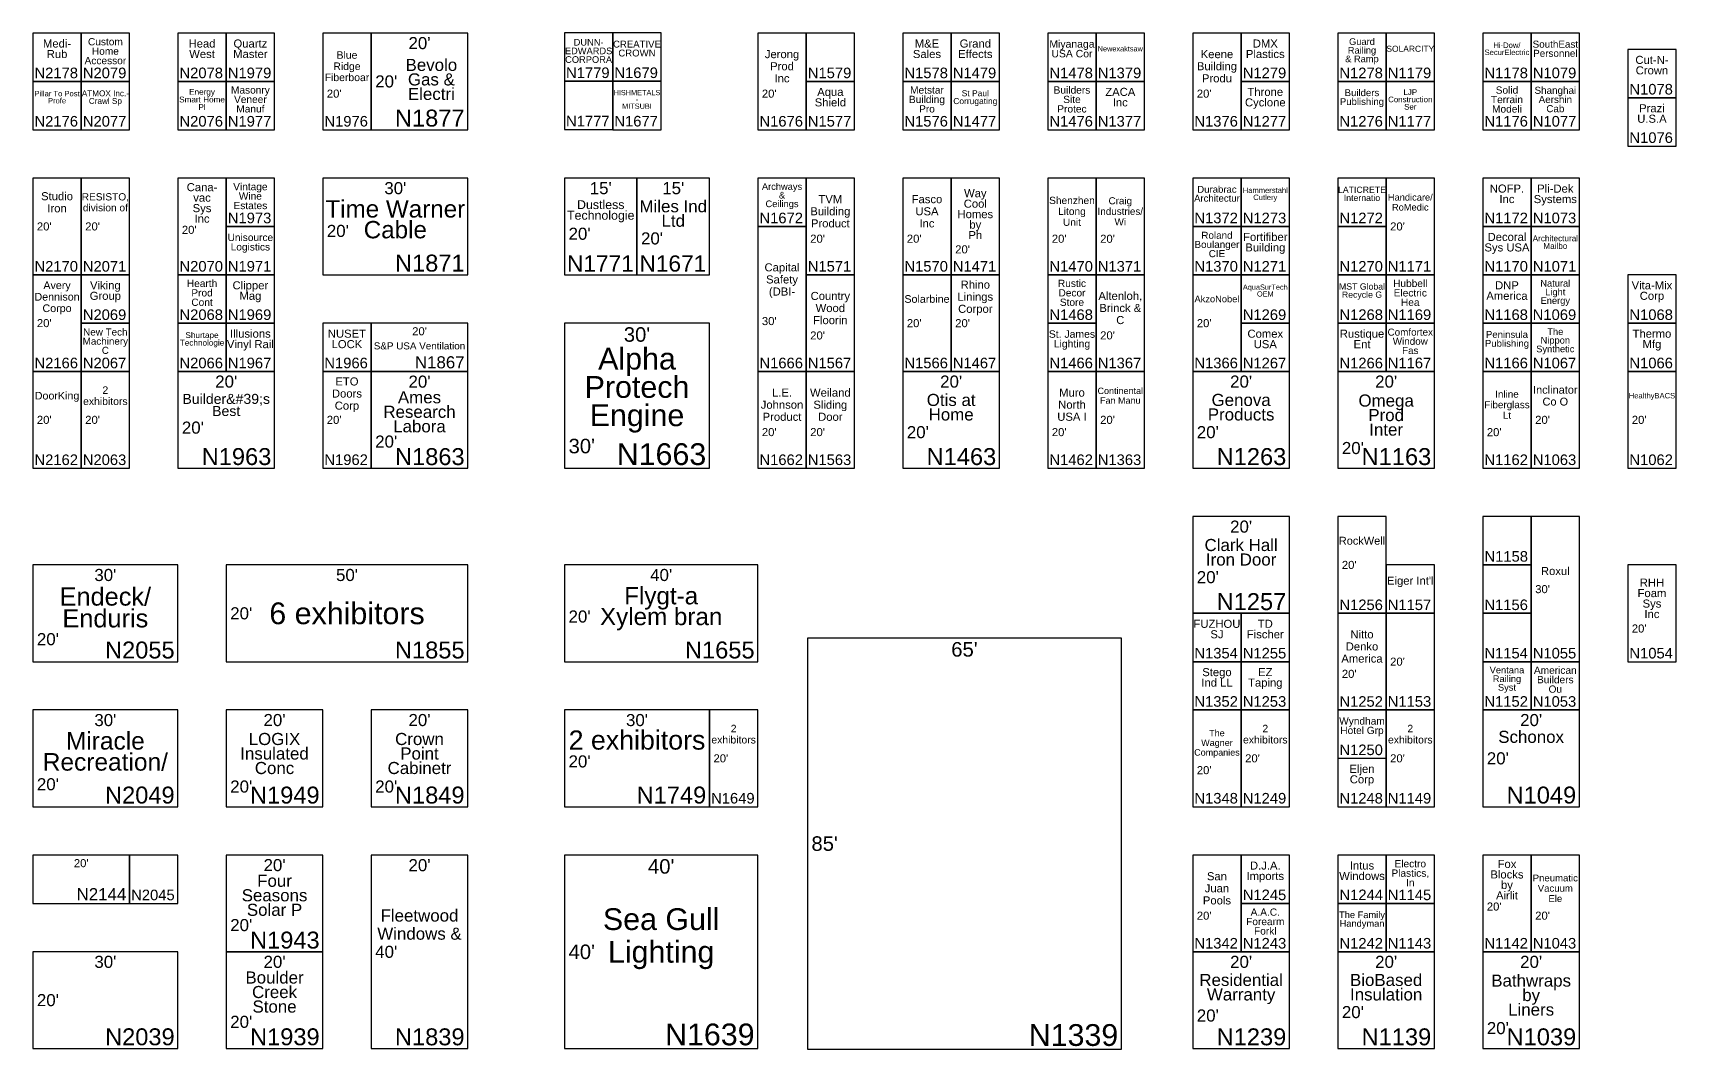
# Model space of a CAD drawing. Header units: inches. Extents: x 16728 to 32248, y 30163 to 45248.
# Drawn here: x 20209 to 24288, y 42726 to 45247 of the extents above; entities that cross this region are included whole.
import ezdxf
from ezdxf.enums import TextEntityAlignment as Align

# ---------------------------------------------------------------- set-up
doc = ezdxf.new("R2010")
doc.units = ezdxf.units.IN
doc.header["$LTSCALE"] = 144
doc.header["$MEASUREMENT"] = 0
doc.layers.get('0').update_dxf_attribs({"linetype": 'CONTINUOUS'})
for name, color, linetype in [('Expo_BoothDim', 6, 'CONTINUOUS'), ('Expo_BoothName', 7, 'CONTINUOUS'), ('Expo_BoothNumber', 4, 'CONTINUOUS'), ('Expo_BoothOutline', 5, 'CONTINUOUS')]:
    doc.layers.add(name, color=color, linetype=linetype)
doc.styles.add('Expo_Lite', font='Swis721 BT Roman.ttf')

# ---------------------------------------------------------------- blocks, each defined once
blk = doc.blocks.new('Expo10x10')
at = {"color": 0}
blk.add_lwpolyline([(0, 0), (120, 0), (120, 120), (0, 120)], close=True, dxfattribs=at)
blk = doc.blocks.new('Expo10x20')
at = {"color": 0}
blk.add_lwpolyline([(0, 0), (120, 0), (120, 240), (0, 240)], close=True, dxfattribs=at)
blk = doc.blocks.new('Expo20x20')
at = {"color": 0}
blk.add_lwpolyline([(0, 0), (240, 0), (240, 240), (0, 240)], close=True, dxfattribs=at)
blk = doc.blocks.new('Expo20x30')
at = {"color": 0}
blk.add_lwpolyline([(0, 0), (240, 0), (240, 360), (0, 360)], close=True, dxfattribs=at)

msp = doc.modelspace()

# ---------------------------------------------------------------- linework, layer by layer
at = {"layer": 'Expo_BoothOutline', "color": 2}
for points in [[(20928.5, 45006.7), (21048.5, 45006.7), (21048.5, 45246.8), (20928.5, 45246.8)], [(21048.6, 45006.7), (21288.4, 45006.7), (21288.4, 45246.8), (21048.6, 45246.8)], [(22008.4, 45006.7), (22128.4, 45006.7), (22128.4, 45246.8), (22008.4, 45246.8)], [(23088, 45006.7), (23208, 45006.7), (23208, 45246.8), (23088, 45246.8)], [(20208.8, 44646.8), (20328.8, 44646.8), (20328.8, 44886.9), (20208.8, 44886.9)], [(20328.8, 44646.8), (20448.6, 44646.8), (20448.6, 44886.9), (20328.8, 44886.9)], [(21528.5, 44646.8), (21708.4, 44646.8), (21708.4, 44886.9), (21528.5, 44886.9)], [(21708.4, 44646.8), (21888.3, 44646.8), (21888.3, 44886.9), (21708.4, 44886.9)], [(22128.4, 44646.8), (22248.2, 44646.8), (22248.2, 44886.9), (22128.4, 44886.9)], [(22368.2, 44646.8), (22488.2, 44646.8), (22488.2, 44886.9), (22368.2, 44886.9)], [(22488.3, 44646.8), (22608.1, 44646.8), (22608.1, 44886.9), (22488.3, 44886.9)], [(22728.1, 44646.8), (22848.1, 44646.8), (22848.1, 44886.9), (22728.1, 44886.9)], [(22848.1, 44646.8), (22968.1, 44646.8), (22968.1, 44886.9), (22848.1, 44886.9)], [(23567.9, 44646.8), (23687.9, 44646.8), (23687.9, 44886.9), (23567.9, 44886.9)], [(22008.4, 44407), (22128.4, 44407), (22128.4, 44766.8), (22008.4, 44766.8)], [(22128.4, 44407), (22248.2, 44407), (22248.2, 44646.8), (22128.4, 44646.8)], [(22368.2, 44407), (22488.2, 44407), (22488.2, 44646.8), (22368.2, 44646.8)], [(22488.3, 44407), (22608.1, 44407), (22608.1, 44646.8), (22488.3, 44646.8)], [(22848.1, 44407), (22968.1, 44407), (22968.1, 44646.8), (22848.1, 44646.8)], [(23088, 44407), (23208, 44407), (23208, 44646.8), (23088, 44646.8)], [(21528.5, 44166.9), (21888.3, 44166.9), (21888.3, 44526.8), (21528.5, 44526.8)], [(20208.8, 44166.9), (20328.8, 44166.9), (20328.8, 44407), (20208.8, 44407)], [(20328.8, 44166.9), (20448.6, 44166.9), (20448.6, 44407), (20328.8, 44407)], [(20568.7, 44166.9), (20808.7, 44166.9), (20808.7, 44407), (20568.7, 44407)], [(22008.4, 44166.9), (22128.4, 44166.9), (22128.4, 44407), (22008.4, 44407)], [(22128.4, 44166.9), (22248.2, 44166.9), (22248.2, 44407), (22128.4, 44407)], [(22368.2, 44166.9), (22608.1, 44166.9), (22608.1, 44407), (22368.2, 44407)], [(22728.1, 44166.9), (22848.1, 44166.9), (22848.1, 44407), (22728.1, 44407)], [(22848.1, 44166.9), (22968.1, 44166.9), (22968.1, 44407), (22848.1, 44407)], [(23088, 44166.9), (23328.1, 44166.9), (23328.1, 44407), (23088, 44407)], [(23448.1, 44166.9), (23687.9, 44166.9), (23687.9, 44407), (23448.1, 44407)], [(23807.9, 44166.9), (23927.9, 44166.9), (23927.9, 44407), (23807.9, 44407)], [(23928, 44166.9), (24047.8, 44166.9), (24047.8, 44407), (23928, 44407)], [(24167.8, 44166.9), (24287.8, 44166.9), (24287.8, 44407), (24167.8, 44407)], [(23088, 43807), (23328.1, 43807), (23328.1, 44047.1), (23088, 44047.1)], [(23448.1, 43807), (23567.9, 43807), (23567.9, 44047.1), (23448.1, 44047.1)], [(23928, 43687), (24047.8, 43687), (24047.8, 44047.1), (23928, 44047.1)], [(20208.8, 43687), (20568.7, 43687), (20568.7, 43927.1), (20208.8, 43927.1)], [(20688.7, 43687), (21288.4, 43687), (21288.4, 43927.1), (20688.7, 43927.1)], [(21528.5, 43687), (22008.3, 43687), (22008.3, 43927.1), (21528.5, 43927.1)], [(24167.8, 43687), (24287.8, 43687), (24287.8, 43927.1), (24167.8, 43927.1)], [(23448.1, 43567.2), (23567.9, 43567.2), (23567.9, 43807.1), (23448.1, 43807.1)], [(23567.9, 43567.2), (23687.9, 43567.2), (23687.9, 43807.1), (23567.9, 43807.1)], [(22131.4, 42725.7), (22911, 42725.7), (22911, 43745.6), (22131.4, 43745.6)], [(20208.8, 43327.1), (20568.7, 43327.1), (20568.7, 43567.2), (20208.8, 43567.2)], [(20688.7, 43327.1), (20928.6, 43327.1), (20928.6, 43567.2), (20688.7, 43567.2)], [(21048.6, 43327.1), (21288.4, 43327.1), (21288.4, 43567.2), (21048.6, 43567.2)], [(21528.5, 43327.1), (21888.3, 43327.1), (21888.3, 43567.2), (21528.5, 43567.2)], [(21888.3, 43327.1), (22008.3, 43327.1), (22008.3, 43567.2), (21888.3, 43567.2)], [(23088, 43327.1), (23208, 43327.1), (23208, 43567.2), (23088, 43567.2)], [(23208, 43327.1), (23328, 43327.1), (23328, 43567.2), (23208, 43567.2)], [(23567.9, 43327.1), (23687.9, 43327.1), (23687.9, 43567.2), (23567.9, 43567.2)], [(23807.9, 43327.1), (24047.8, 43327.1), (24047.8, 43567.2), (23807.9, 43567.2)], [(21048.6, 42727.2), (21288.4, 42727.2), (21288.4, 43207.1), (21048.6, 43207.1)], [(21528.5, 42727.2), (22008.3, 42727.2), (22008.3, 43207.1), (21528.5, 43207.1)], [(23088, 42967.3), (23208, 42967.3), (23208, 43207.1), (23088, 43207.1)], [(23807.9, 42967.3), (23927.9, 42967.3), (23927.9, 43207.1), (23807.9, 43207.1)], [(23928, 42967.3), (24047.8, 42967.3), (24047.8, 43207.1), (23928, 43207.1)], [(23088, 42727.2), (23328.1, 42727.2), (23328.1, 42967.3), (23088, 42967.3)], [(23448.1, 42727.2), (23687.9, 42727.2), (23687.9, 42967.3), (23448.1, 42967.3)], [(23807.9, 42727.2), (24047.8, 42727.2), (24047.8, 42967.3), (23807.9, 42967.3)]]:
    msp.add_lwpolyline(points, close=True, dxfattribs=at)
at = {"layer": 'Expo_BoothOutline', "color": 5}
for points in [[(22488.3, 45126.7), (22608.1, 45126.7), (22608.1, 45246.7), (22488.3, 45246.7)], [(24167.8, 45086.2), (24287.8, 45086.2), (24287.8, 45206), (24167.8, 45206)], [(22488.3, 45006.7), (22608.1, 45006.7), (22608.1, 45126.7), (22488.3, 45126.7)], [(23448.1, 44766.8), (23567.9, 44766.8), (23567.9, 44886.8), (23448.1, 44886.8)], [(23928, 44766.8), (24047.8, 44766.8), (24047.8, 44886.8), (23928, 44886.8)], [(23448.1, 44646.8), (23567.9, 44646.8), (23567.9, 44766.8), (23448.1, 44766.8)], [(20328.8, 44526.8), (20448.6, 44526.8), (20448.6, 44646.8), (20328.8, 44646.8)], [(20328.8, 44407), (20448.6, 44407), (20448.6, 44526.8), (20328.8, 44526.8)], [(20568.7, 44407), (20688.7, 44407), (20688.7, 44526.8), (20568.7, 44526.8)], [(20688.7, 44407), (20808.7, 44407), (20808.7, 44526.8), (20688.7, 44526.8)], [(20928.3, 44407), (21048.3, 44407), (21048.3, 44526.8), (20928.3, 44526.8)], [(22728.1, 44407), (22848.1, 44407), (22848.1, 44526.8), (22728.1, 44526.8)], [(23567.9, 44407), (23687.9, 44407), (23687.9, 44526.8), (23567.9, 44526.8)], [(23807.9, 44407), (23927.9, 44407), (23927.9, 44526.8), (23807.9, 44526.8)], [(23928, 44407), (24047.8, 44407), (24047.8, 44526.8), (23928, 44526.8)], [(24167.8, 44407), (24287.8, 44407), (24287.8, 44526.8), (24167.8, 44526.8)], [(23088, 43567.2), (23208, 43567.2), (23208, 43687), (23088, 43687)], [(23208, 43567.2), (23328, 43567.2), (23328, 43687), (23208, 43687)], [(23807.9, 43567.2), (23927.9, 43567.2), (23927.9, 43687), (23807.9, 43687)], [(23928, 43567.2), (24047.8, 43567.2), (24047.8, 43687), (23928, 43687)], [(23448.1, 43447.2), (23567.9, 43447.2), (23567.9, 43567.2), (23448.1, 43567.2)], [(23448.1, 43327.1), (23567.9, 43327.1), (23567.9, 43447.1), (23448.1, 43447.1)], [(23208, 43087.3), (23328, 43087.3), (23328, 43207.1), (23208, 43207.1)]]:
    msp.add_lwpolyline(points, close=True, dxfattribs=at)

# ---------------------------------------------------------------- block references
at = {"layer": 'Expo_BoothOutline', "color": 5, "rotation": 269.9999999993303}
for p in [(20208.8, 45246.7), (20328.8, 45246.7), (20568.7, 45246.7), (20688.7, 45246.7), (21528.3, 45247.1), (21648.3, 45247.1), (22128.4, 45246.7), (22368.2, 45246.7), (22728.1, 45246.7), (22848.1, 45246.7), (23208, 45246.7), (23447.9, 45246.7), (23567.9, 45246.7), (23807.9, 45246.7), (23928, 45246.7), (20208.8, 45126.7), (20328.8, 45126.7), (20568.7, 45126.7), (20688.7, 45126.7), (21528.3, 45127.1), (21648.3, 45126.9), (22128.4, 45126.7), (22368.2, 45126.7), (22728.1, 45126.7), (22848.1, 45126.7), (23208, 45126.7), (23447.9, 45126.7), (23567.9, 45126.7), (23807.9, 45126.7), (23928, 45126.7), (24167.8, 45086.1), (20688.7, 44886.8), (22008.4, 44886.8), (23088, 44886.8), (23208, 44886.8), (23807.9, 44886.8), (20688.7, 44766.9), (23088, 44766.8), (23208, 44766.8), (23807.9, 44766.8), (23928, 44766.8), (20568.7, 44646.8), (20688.7, 44646.8), (22728.1, 44646.8), (23208, 44646.8), (23448.1, 44646.8), (23567.9, 44646.8), (23807.9, 44646.8), (23927.8, 44646.8), (24167.8, 44646.8), (23208, 44526.8), (23448.1, 44526.8), (23808.1, 44047.1), (23567.9, 43927), (23807.9, 43927), (23088, 43807), (23208, 43807), (23807.9, 43807), (20448.8, 43207.1), (23448.1, 43207.3), (23567.9, 43207.3), (23208, 43087.3), (23448.1, 43087.3), (23567.9, 43087.3)]:
    msp.add_blockref('Expo10x10', p, dxfattribs=at)
at = {"layer": 'Expo_BoothOutline', "color": 2}
for p in [(20568.7, 44646.9), (20208.8, 44407), (20928.4, 44167)]:
    msp.add_blockref('Expo10x20', p, dxfattribs=at)
at = {"layer": 'Expo_BoothOutline', "color": 2, "rotation": 269.9999999993303}
for name, p in [('Expo20x30', (20928.5, 44886.9)), ('Expo10x20', (21048.5, 44526.8)), ('Expo20x20', (21048.5, 44406.8)), ('Expo10x20', (20208.8, 43207.1)), ('Expo20x20', (20688.7, 43207.3)), ('Expo20x30', (20208.8, 42967.3)), ('Expo20x20', (20688.7, 42967.3))]:
    msp.add_blockref(name, p, dxfattribs=at)

# ---------------------------------------------------------------- texts
at = {"layer": 'Expo_BoothDim', "color": 6, "style": 'Expo_Lite'}
for s, height, p in [("20'", 30, (21168.5, 45236.8)), ("30'", 30, (21108.5, 44876.9)), ("15'", 30, (21618.4, 44876.9)), ("15'", 30, (21798.4, 44876.9)), ("20'", 20, (21168.5, 44516.8)), ("30'", 36, (21708.4, 44516.8)), ("20'", 30, (20688.7, 44397)), ("20'", 30, (21168.5, 44396.8)), ("20'", 30, (22488.2, 44397)), ("20'", 30, (23208, 44397)), ("20'", 30, (23568, 44397)), ("20'", 30, (23208, 44037.1)), ("30'", 30, (20388.7, 43917.1)), ("50'", 30, (20988.6, 43917.1)), ("40'", 30, (21768.4, 43917.1)), ("65'", 36, (22521.2, 43735.6)), ("30'", 30, (20388.7, 43557.2)), ("20'", 30, (20808.6, 43557.2)), ("20'", 30, (21168.5, 43557.2)), ("30'", 30, (21708.4, 43557.2)), ("20'", 30, (23927.9, 43557.2)), ("20'", 20, (20328.8, 43197.1)), ("20'", 30, (20808.7, 43197.3)), ("20'", 30, (21168.5, 43197.1)), ("40'", 36, (21768.4, 43197.1)), ("30'", 30, (20388.8, 42957.3)), ("20'", 30, (20808.7, 42957.3)), ("20'", 30, (23208, 42957.3)), ("20'", 30, (23568, 42957.3)), ("20'", 30, (23927.9, 42957.3))]:
    msp.add_text(s, height=height, dxfattribs=at).set_placement(p, align=Align.TOP_CENTER)
for s, height, p in [("20'", 30, (21058.6, 45126.7)), ("20'", 20, (20938.5, 45096.4)), ("20'", 20, (22018.4, 45096.4)), ("20'", 20, (23098, 45096.4)), ("20'", 20, (20218.8, 44766.9)), ("20'", 20, (20338.8, 44766.9)), ("20'", 20, (20578.7, 44758.5)), ("20'", 30, (20938.5, 44755.8)), ("20'", 30, (21538.5, 44748.8)), ("20'", 30, (21718.4, 44737.2)), ("20'", 20, (23577.9, 44766.9)), ("20'", 20, (22138.4, 44736.5)), ("20'", 20, (22378.2, 44736.5)), ("20'", 20, (22498.3, 44710)), ("20'", 20, (22738.1, 44736.4)), ("20'", 20, (22858.1, 44736.3)), ("20'", 20, (20218.8, 44527)), ("30'", 20, (22018.4, 44532.1)), ("20'", 20, (22138.4, 44496.4)), ("20'", 20, (22378.2, 44526.9)), ("20'", 20, (22498.3, 44526.9)), ("20'", 20, (22858.1, 44496.6)), ("20'", 20, (23098, 44526.9)), ("20'", 20, (20218.8, 44287)), ("20'", 20, (20338.8, 44287)), ("20'", 30, (20578.7, 44267.7)), ("20'", 20, (20938.4, 44287)), ("20'", 20, (22018.4, 44256.6)), ("20'", 20, (22138.4, 44256.6)), ("20'", 30, (22378.2, 44256.5)), ("20'", 20, (22738.1, 44256.6)), ("20'", 20, (22858.1, 44287)), ("20'", 30, (23098, 44256.5)), ("20'", 20, (23817.9, 44256.5)), ("20'", 20, (23938, 44287)), ("20'", 20, (24177.8, 44287)), ("20'", 30, (21058.5, 44233.1)), ("30'", 36, (21538.5, 44222)), ("20'", 30, (23458.1, 44217.1)), ("20'", 20, (23458.1, 43927.1)), ("20'", 30, (23098, 43896.7)), ("30'", 20, (23938, 43867)), ("20'", 30, (20698.7, 43807)), ("20'", 30, (21538.5, 43799.1)), ("20'", 20, (24177.8, 43769.3)), ("20'", 30, (20218.8, 43742.9)), ("20'", 20, (23577.9, 43687.1)), ("20'", 20, (23458.1, 43656.8)), ("20'", 30, (21538.5, 43439.6)), ("20'", 20, (21898.3, 43447.2)), ("20'", 20, (23218, 43447.2)), ("20'", 20, (23577.9, 43447.2)), ("20'", 30, (23817.9, 43447.2)), ("20'", 20, (23098, 43417.9)), ("20'", 30, (20218.8, 43382.9)), ("20'", 30, (20698.7, 43377.2)), ("20'", 30, (21058.6, 43377.2)), ("85'", 36, (22141.4, 43235.7)), ("20'", 20, (23817.9, 43079.5)), ("20'", 30, (20698.7, 43033.5)), ("20'", 20, (23098, 43056.8)), ("20'", 20, (23938, 43056.9)), ("40'", 30, (21058.6, 42967.2)), ("40'", 36, (21538.5, 42967.2)), ("20'", 30, (20218.8, 42847.3)), ("20'", 30, (23458.1, 42817.6)), ("20'", 30, (20698.7, 42793.5)), ("20'", 30, (23098, 42809.1)), ("20'", 30, (23817.9, 42777.9))]:
    msp.add_text(s, height=height, dxfattribs=at).set_placement(p, align=Align.MIDDLE_LEFT)
at = {"layer": 'Expo_BoothName', "color": 7, "style": 'Expo_Lite'}
for s, height, p in [('Medi-', 20, (20268.8, 45220.7)), ('Rub', 20, (20268.8, 45194.7)), ('Custom', 18, (20388.8, 45225.2)), ('Home', 18, (20388.8, 45201.8)), ('West', 20, (20628.7, 45194.7)), ('Head', 20, (20628.7, 45220.7)), ('Quartz', 20, (20748.7, 45220.7)), ('Master', 20, (20748.7, 45194.7)), ('Blue', 18.5, (20988.5, 45192.2)), ('EDWARDS', 16.5, (21588.3, 45202.4)), ('DUNN-', 16.5, (21588.3, 45223.9)), ('CREATIVE', 17, (21708.3, 45219.2)), ('CROWN', 17, (21708.3, 45197.1)), ('Jerong', 20, (22068.4, 45194.4)), ('Sales', 20, (22428.2, 45194.7)), ('M&E', 20, (22428.2, 45220.7)), ('Effects', 20, (22548.2, 45194.7)), ('Grand', 20, (22548.2, 45220.7)), ('Miyanaga', 18.5, (22788.1, 45219.7)), ('USA Cor', 18.5, (22788.1, 45195.7)), ('Newexaktsaw', 13, (22908.1, 45207.7)), ('Keene', 20, (23148, 45194.4)), ('Plastics', 20, (23268, 45194.7)), ('DMX', 20, (23268, 45220.7)), ('Railing', 16.5, (23507.9, 45204)), ('Guard', 16.5, (23507.9, 45225.5)), ('SOLARCITY', 15, (23627.9, 45207.7)), ('SecurElectric', 13.5, (23867.9, 45198.9)), ('Hi-Dow/', 13.5, (23867.9, 45216.5)), ('SouthEast', 17.5, (23988, 45219.1)), ('Personnel', 17.5, (23988, 45196.4)), ('Accessor', 18, (20388.8, 45178.4)), ('Ridge', 18.5, (20988.5, 45164.4)), ('Bevolo', 30, (21198, 45167.7)), ('CORPORA', 16.5, (21588.3, 45181)), ('Prod', 20, (22068.4, 45164.4)), ('Building', 20, (23148, 45164.4)), ('& Ramp', 16.5, (23507.9, 45182.6)), ('Cut-N-', 20, (24227.8, 45180.1)), ('Crown', 20, (24227.8, 45154.1)), ('Masonry', 18, (20748.7, 45105.5)), ('Fiberboar', 18.5, (20988.5, 45136.7)), ('Gas &', 30, (21198, 45131.7)), ('Inc', 20, (22068.4, 45134.4)), ('Metstar', 18, (22428.2, 45105.4)), ('Builders', 18, (22788.1, 45105.4)), ('Produ', 20, (23148, 45134.4)), ('Solid', 18, (23867.9, 45105.2)), ('Shanghai', 17.5, (23988, 45104.6)), ('Pillar To Post', 13.5, (20268.8, 45096.5)), ('Profe', 13.5, (20268.8, 45078.9)), ('ATMOX Inc.-', 14.5, (20388.8, 45097.1)), ('Crawl Sp', 14.5, (20388.8, 45078.3)), ('Smart Home', 14.5, (20628.7, 45081.8)), ('Energy', 14.5, (20628.7, 45100.7)), ('Veneer', 18, (20748.7, 45082.1)), ('Electri', 30, (21198, 45095.7)), ('HISHMETALS', 13, (21708.3, 45099)), ('-', 13, (21708.3, 45082.1)), ('Shield', 20, (22188.4, 45074.7)), ('Aqua', 20, (22188.4, 45100.7)), ('Building', 18, (22428.2, 45082)), ('Corrugating', 15, (22548.2, 45077.9)), ('St Paul', 15, (22548.2, 45097.4)), ('Site', 18, (22788.1, 45082)), ('ZACA', 20, (22908.1, 45100.7)), ('Inc', 20, (22908.1, 45074.7)), ('Cyclone', 20, (23268, 45074.7)), ('Throne', 20, (23268, 45100.7)), ('Publishing', 17, (23507.9, 45076.6)), ('Builders', 17, (23507.9, 45098.7)), ('Construction', 14, (23627.9, 45082)), ('LJP', 14, (23627.9, 45100.2)), ('Terrain', 18, (23867.9, 45081.8)), ('Aershin', 17.5, (23988, 45081.9)), ('Pl', 14.5, (20628.7, 45063)), ('Manuf', 18, (20748.7, 45058.7)), ('MITSUBI', 13, (21708.3, 45065.2)), ('Pro', 18, (22428.2, 45058.6)), ('Protec', 18, (22788.1, 45058.6)), ('Ser', 14, (23627.9, 45063.8)), ('Modeli', 18, (23867.9, 45058.4)), ('Cab', 17.5, (23988, 45059.1)), ('U.S.A', 20, (24227.8, 45034.1)), ('Prazi', 20, (24227.8, 45060.1)), ('Cana-', 20, (20628.7, 44864.3)), ('Vintage', 18, (20748.7, 44865.6)), ('Archways', 16.5, (22068.4, 44865.9)), ('NOFP.', 20, (23867.9, 44860.8)), ('Pli-Dek', 20, (23987.9, 44860.8)), ('Studio', 20, (20268.8, 44841.9)), ('RESISTO,', 18, (20388.7, 44840.4)), ('vac', 20, (20628.7, 44838.3)), ('Wine', 18, (20748.7, 44842.2)), ('Time Warner', 43, (21108.5, 44810.5)), ('Dustless', 22, (21618.4, 44821)), ('Miles Ind', 30, (21798.4, 44817)), ('Ceilings', 16.5, (22068.4, 44823)), ('&', 16.5, (22068.4, 44844.5)), ('TVM', 20, (22188.3, 44834.5)), ('Fasco', 20, (22428.2, 44834.5)), ('Way', 20, (22548.2, 44849.4)), ('Cool', 20, (22548.2, 44823.4)), ('Shenzhen', 18, (22788.1, 44831.4)), ('Craig', 17.5, (22908.1, 44830.6)), ('Architectur', 17, (23148, 44836.8)), ('Durabrac', 17, (23148, 44858.9)), ('Hammerstahl', 13.5, (23268, 44856.6)), ('Cutlery', 13.5, (23268, 44839.1)), ('LATICRETE', 15.5, (23508, 44857.9)), ('Internatio', 15.5, (23508, 44837.8)), ('Handicare/', 16.5, (23627.9, 44839.2)), ('Inc', 20, (23867.9, 44834.8)), ('Systems', 20, (23987.9, 44834.8)), ('Iron', 20, (20268.8, 44811.9)), ('division of', 18, (20388.7, 44813.4)), ('Sys', 20, (20628.7, 44812.3)), ('Inc', 20, (20628.7, 44786.3)), ('Estates', 18, (20748.7, 44818.8)), ('Technologie', 22, (21618.4, 44794.6)), ('Ltd', 30, (21798.4, 44781)), ('Building', 20, (22188.3, 44804.5)), ('USA', 20, (22428.2, 44804.5)), ('Homes', 20, (22548.2, 44797.4)), ('Litong', 18, (22788.1, 44804.4)), ('Industries/', 17.5, (22908.1, 44804.3)), ('RoMedic', 16.5, (23627.9, 44814.5)), ('Unisource', 18, (20748.7, 44739.6)), ('Cable', 43, (21108.5, 44758.9)), ('Product', 20, (22188.3, 44774.5)), ('Inc', 20, (22428.2, 44774.5)), ('Ph', 20, (22548.2, 44745.4)), ('by', 20, (22548.2, 44771.4)), ('Unit', 18, (22788.1, 44777.4)), ('Wi', 17.5, (22908.1, 44778.1)), ('Roland', 17.5, (23148, 44744.9)), ('Fortifiber', 20, (23268, 44740.8)), ('Decoral', 20, (23867.9, 44740.8)), ('Logistics', 18, (20748.7, 44716.2)), ('Boulanger', 17.5, (23148, 44722.2)), ('CIE', 17.5, (23148, 44699.4)), ('Building', 20, (23268, 44714.8)), ('Sys USA', 20, (23867.9, 44714.8)), ('Architectural', 14.5, (23988, 44737.3)), ('Mailbo', 14.5, (23988, 44718.4)), ('Capital', 20, (22068.4, 44665.4)), ('Avery', 19, (20268.8, 44620.9)), ('Viking', 20, (20388.7, 44620.8)), ('Hearth', 18, (20628.7, 44625.6)), ('Clipper', 20, (20748.7, 44620.8)), ('Safety', 20, (22068.4, 44635.4)), ('Rhino', 20, (22548.2, 44622.5)), ('Rustic', 18, (22788.1, 44625.6)), ('MST Global', 15.5, (23508.1, 44617.9)), ('Hubbell', 18, (23627.9, 44625.5)), ('DNP', 20, (23867.9, 44620.8)), ('Natural', 16.5, (23987.8, 44625.9)), ('Vita-Mix', 20, (24227.8, 44620.8)), ('Dennison', 19, (20268.8, 44592.4)), ('Group', 20, (20388.7, 44594.8)), ('Cont', 18, (20628.7, 44578.8)), ('Prod', 18, (20628.7, 44602.2)), ('Mag', 20, (20748.7, 44594.8)), ('(DBI-', 20, (22068.4, 44605.4)), ('Country', 20, (22188.3, 44594.4)), ('Solarbine', 19, (22428.2, 44586.9)), ('Linings', 20, (22548.2, 44592.5)), ('Decor', 18, (22788.1, 44602.2)), ('Store', 18, (22788.1, 44578.8)), ('Altenloh,', 20, (22908.1, 44594.6)), ('AkzoNobel', 16.5, (23148, 44586.9)), ('AquaSurTech', 13, (23268, 44616.3)), ('OEM', 13, (23268, 44599.4)), ('Recycle G', 15.5, (23508.1, 44597.7)), ('Electric', 18, (23627.9, 44602.1)), ('Hea', 18, (23627.9, 44578.7)), ('America', 20, (23867.9, 44594.8)), ('Energy', 16.5, (23987.8, 44583)), ('Light', 16.5, (23987.8, 44604.4)), ('Corp', 20, (24227.8, 44594.8)), ('Corpo', 19, (20268.8, 44563.9)), ('Floorin', 20, (22188.3, 44534.4)), ('Wood', 20, (22188.3, 44564.4)), ('Corpor', 20, (22548.2, 44562.5)), ('Brinck &', 20, (22908.1, 44564.6)), ('C', 20, (22908.1, 44534.6)), ('New Tech', 17.5, (20388.7, 44505)), ('Shurtape', 14.5, (20628.7, 44497.3)), ('Illusions', 20, (20748.7, 44500.9)), ('NUSET', 20, (20988.3, 44500.9)), ('St. James', 18.5, (22788.1, 44499.9)), ('Comex', 20, (23268, 44500.8)), ('Rustique', 20, (23508.1, 44500.8)), ('Comfortex', 17.5, (23627.9, 44504.7)), ('Peninsula', 17, (23867.9, 44498.9)), ('The', 16.5, (23987.9, 44505.9)), ('Thermo', 20, (24227.8, 44500.9)), ('Machinery', 17.5, (20388.7, 44482.2)), ('C', 17.5, (20388.7, 44459.5)), ('Technologie', 14.5, (20628.7, 44478.4)), ('Vinyl Rail', 20, (20748.7, 44474.9)), ('LOCK', 20, (20988.3, 44474.9)), ('S&P USA Ventilation', 17.5, (21168.5, 44470.5)), ('Alpha', 54, (21708.4, 44438.8)), ('Lighting', 18.5, (22788.1, 44475.8)), ('USA', 20, (23268, 44474.8)), ('Ent', 20, (23508.1, 44474.8)), ('Window', 17.5, (23627.9, 44482)), ('Fas', 17.5, (23627.9, 44459.2)), ('Publishing', 17, (23867.9, 44476.8)), ('Synthetic', 16.5, (23987.9, 44463)), ('Nippon', 16.5, (23987.9, 44484.5)), ('Mfg', 20, (24227.8, 44474.9)), ('ETO', 20, (20988.4, 44382.3)), ('Protech', 54, (21708.4, 44368.6)), ('DoorKing', 19, (20268.8, 44347)), ('exhibitors', 18.5, (20388.7, 44333.1)), ('2', 18.5, (20388.7, 44360.8)), ('Builder&#39;s', 25, (20688.7, 44339)), ('Doors', 20, (20988.4, 44352.3)), ('Ames', 30, (21168.5, 44343)), ('L.E.', 20, (22068.4, 44354.6)), ('Weiland', 20, (22188.3, 44354.6)), ('Otis at', 30, (22488.2, 44336.4)), ('Muro', 20, (22788.1, 44354.7)), ('Continental', 16, (22908.1, 44359)), ('Fan Manu', 16, (22908.1, 44335)), ('Genova', 30, (23208, 44336.4)), ('Omega', 30, (23568, 44334.9)), ('Inline', 17.5, (23867.9, 44350.8)), ('Inclinator', 19.5, (23987.9, 44361.6)), ('Co O', 19.5, (23987.9, 44332.3)), ('HealthyBACS', 13.5, (24227.8, 44347)), ('Best', 25, (20688.7, 44309)), ('Corp', 20, (20988.4, 44322.3)), ('Research', 30, (21168.5, 44307)), ('Engine', 54, (21708.4, 44298.4)), ('Johnson', 20, (22068.4, 44324.6)), ('Product', 20, (22068.4, 44294.6)), ('Sliding', 20, (22188.3, 44324.6)), ('Door', 20, (22188.3, 44294.6)), ('Home', 30, (22488.2, 44300.4)), ('USA I', 20, (22788.1, 44294.7)), ('North', 20, (22788.1, 44324.7)), ('Products', 30, (23208, 44300.4)), ('Prod', 30, (23568, 44298.9)), ('Fiberglass', 17.5, (23867.9, 44324.6)), ('Lt', 17.5, (23867.9, 44298.3)), ('Labora', 30, (21168.5, 44271)), ('Inter', 30, (23568, 44262.9)), ('Clark Hall', 30, (23208, 43976.5)), ('RockWell', 19.5, (23508, 43987.1)), ('Iron Door', 30, (23208, 43940.5)), ("Eiger Int'l", 20, (23627.9, 43888)), ('Roxul', 20, (23987.9, 43912)), ('RHH', 20, (24227.8, 43883.2)), ('Endeck/', 45, (20388.7, 43848.6)), ('Flygt-a', 43, (21768.4, 43850.7)), ('Foam', 20, (24227.8, 43857.2)), ('Enduris', 45, (20388.7, 43794.6)), ('6 exhibitors', 54, (20988.6, 43807)), ('Xylem bran', 43, (21768.4, 43799.1)), ('Sys', 20, (24227.8, 43831.2)), ('Inc', 20, (24227.8, 43805.2)), ('FUZHOU', 20, (23148, 43781)), ('TD', 20, (23268, 43781)), ('SJ', 20, (23148, 43755)), ('Fischer', 20, (23268, 43755)), ('Denko', 20, (23508, 43724.8)), ('Nitto', 20, (23508, 43754.8)), ('America', 20, (23508, 43694.8)), ('Ind LL', 20, (23148, 43635.1)), ('Stego', 20, (23148, 43661.1)), ('Taping', 20, (23268, 43635.1)), ('EZ', 20, (23268, 43661.1)), ('Ventana', 16.5, (23867.9, 43666.2)), ('Railing', 16.5, (23867.9, 43644.7)), ('American', 18, (23987.9, 43665.8)), ('Builders', 18, (23987.9, 43642.4)), ('Syst', 16.5, (23867.9, 43623.3)), ('Ou', 18, (23987.9, 43619)), ('2', 18.5, (21948.3, 43521.1)), ('2', 18.5, (23268, 43521.1)), ('Wyndham', 18, (23508, 43539.9)), ('Hotel Grp', 18, (23508, 43516.5)), ('2', 18.5, (23627.9, 43521.1)), ('Miracle', 43.5, (20388.7, 43490.6)), ('LOGIX', 30, (20808.6, 43495.2)), ('Crown', 30, (21168.5, 43495.2)), ('2 exhibitors', 47.5, (21708.4, 43492.6)), ('exhibitors', 18.5, (21948.3, 43493.3)), ('Wagner', 16, (23148, 43485.9)), ('The', 16, (23148, 43509.9)), ('exhibitors', 18.5, (23268, 43493.3)), ('exhibitors', 18.5, (23627.9, 43493.3)), ('Schonox', 30, (23927.9, 43500.5)), ('Recreation/', 43.5, (20388.7, 43438.4)), ('Insulated', 30, (20808.6, 43459.2)), ('Point', 30, (21168.5, 43459.2)), ('Companies', 16, (23148, 43461.9)), ('Conc', 30, (20808.6, 43423.2)), ('Cabinetr', 30, (21168.5, 43423.2)), ('Corp', 20, (23508, 43395.1)), ('Eljen', 20, (23508, 43421.1)), ('Four', 30, (20808.7, 43143.4)), ('San', 20, (23148, 43154.7)), ('Imports', 20, (23268, 43155.2)), ('D.J.A.', 20, (23268, 43181.2)), ('Windows', 20, (23508.1, 43155.3)), ('Intus', 20, (23508.1, 43181.3)), ('Plastics,', 18, (23627.9, 43162.4)), ('Electro', 18, (23627.9, 43185.8)), ('Blocks', 20, (23867.9, 43159.1)), ('Fox', 20, (23867.9, 43185.1)), ('Pneumatic', 17, (23987.9, 43150.3)), ('Seasons', 30, (20808.7, 43107.4)), ('Juan', 20, (23148, 43124.7)), ('In', 18, (23627.9, 43139)), ('Airlit', 20, (23867.9, 43107.1)), ('by', 20, (23867.9, 43133.1)), ('Vacuum', 17, (23987.9, 43124.8)), ('Solar P', 30, (20808.7, 43071.4)), ('Sea Gull', 54, (21768.4, 43048.2)), ('Pools', 20, (23148, 43094.7)), ('A.A.C.', 18, (23268, 43065.7)), ('Ele', 17, (23987.9, 43099.3)), ('Fleetwood', 30, (21168.5, 43057.2)), ('Forearm', 18, (23268, 43042.3)), ('The Family', 16.5, (23508.1, 43059)), ('Handyman', 16.5, (23508.1, 43037.5)), ('Windows &', 30, (21168.5, 43012.2)), ('Lighting', 54, (21768.4, 42967.2)), ('Forkl', 18, (23268, 43018.9)), ('Boulder', 30, (20808.7, 42903.4)), ('Residential', 30, (23208, 42897.4)), ('BioBased', 30, (23568, 42897.4)), ('Bathwraps', 30, (23927.9, 42895.8)), ('Creek', 30, (20808.7, 42867.4)), ('Warranty', 30, (23208, 42861.4)), ('Insulation', 30, (23568, 42861.4)), ('by', 30, (23927.9, 42859.8)), ('Stone', 30, (20808.7, 42831.4)), ('Liners', 30, (23927.9, 42823.8))]:
    msp.add_text(s, height=height, dxfattribs=at).set_placement(p, align=Align.MIDDLE_CENTER)
at = {"layer": 'Expo_BoothNumber', "color": 4, "style": 'Expo_Lite'}
for s, height, p in [('N2178', 26.24, (20320.8, 45134.7)), ('N2079', 26.24, (20440.8, 45134.7)), ('N2078', 26.24, (20680.7, 45134.7)), ('N1979', 26.24, (20800.7, 45134.7)), ('N1779', 26.24, (21640.3, 45135.1)), ('N1679', 26.24, (21760.3, 45135.1)), ('N1579', 26.24, (22240.4, 45134.7)), ('N1578', 26.24, (22480.2, 45134.7)), ('N1479', 26.2, (22600.1, 45134.7)), ('N1478', 26.24, (22840.1, 45134.7)), ('N1379', 26.24, (22960.1, 45134.7)), ('N1279', 26.24, (23320, 45134.7)), ('N1278', 26.24, (23559.9, 45134.7)), ('N1179', 26.24, (23679.9, 45134.7)), ('N1178', 26.24, (23919.9, 45134.7)), ('N1079', 26.24, (24040, 45134.7)), ('N1078', 26.24, (24279.8, 45094.2)), ('N2176', 26.24, (20320.8, 45014.7)), ('N2077', 26.24, (20440.8, 45014.7)), ('N2076', 26.24, (20680.7, 45014.7)), ('N1977', 26.24, (20800.7, 45014.7)), ('N1976', 26.24, (21040.5, 45014.7)), ('N1877', 42, (21280.4, 45014.7)), ('N1777', 26.24, (21640.3, 45015.1)), ('N1677', 26.24, (21760.3, 45014.9)), ('N1676', 26.24, (22120.4, 45014.7)), ('N1577', 26.24, (22240.4, 45014.7)), ('N1576', 26.24, (22480.2, 45014.7)), ('N1477', 26.2, (22600.1, 45014.7)), ('N1476', 26.24, (22840.1, 45014.7)), ('N1377', 26.24, (22960.1, 45014.7)), ('N1376', 26.24, (23200, 45014.7)), ('N1277', 26.24, (23320, 45014.7)), ('N1276', 26.24, (23559.9, 45014.7)), ('N1177', 26.24, (23679.9, 45014.7)), ('N1176', 26.24, (23919.9, 45014.7)), ('N1077', 26.24, (24040, 45014.7)), ('N1076', 26.24, (24279.8, 44974.1)), ('N1973', 26.24, (20800.7, 44774.8)), ('N1672', 26.24, (22120.4, 44774.8)), ('N1372', 26.24, (23200, 44774.8)), ('N1273', 26.24, (23320, 44774.8)), ('N1272', 26.2, (23559.9, 44774.8)), ('N1172', 26.24, (23919.9, 44774.8)), ('N1073', 26.2, (24039.8, 44774.8)), ('N2170', 26.24, (20320.8, 44654.8)), ('N2071', 26.2, (20440.6, 44654.8)), ('N2070', 26.24, (20680.7, 44654.9)), ('N1971', 26.24, (20800.7, 44654.9)), ('N1871', 42, (21280.5, 44654.9)), ('N1771', 40.28, (21700.4, 44654.8)), ('N1671', 40.28, (21880.3, 44654.8)), ('N1571', 26.2, (22240.2, 44654.8)), ('N1570', 26.24, (22480.2, 44654.8)), ('N1471', 26.2, (22600.1, 44654.8)), ('N1470', 26.24, (22840.1, 44654.8)), ('N1371', 26.24, (22960.1, 44654.8)), ('N1370', 26.24, (23200, 44654.8)), ('N1271', 26.24, (23320, 44654.8)), ('N1270', 26.2, (23559.9, 44654.8)), ('N1171', 26.24, (23679.9, 44654.8)), ('N1170', 26.24, (23919.9, 44654.8)), ('N1071', 26.24, (24040, 44654.8)), ('N2069', 26.2, (20440.6, 44534.8)), ('N2068', 26.24, (20680.7, 44534.8)), ('N1969', 26.24, (20800.7, 44534.8)), ('N1468', 26.24, (22840.1, 44534.8)), ('N1269', 26.24, (23320, 44534.8)), ('N1268', 26.24, (23560.1, 44534.8)), ('N1169', 26.24, (23679.9, 44534.8)), ('N1168', 26.24, (23919.9, 44534.8)), ('N1069', 26.24, (24039.8, 44534.8)), ('N1068', 26.24, (24279.8, 44534.8)), ('N2166', 26.24, (20320.8, 44415)), ('N2067', 26.2, (20440.6, 44415)), ('N2066', 26.24, (20680.7, 44415)), ('N1967', 26.24, (20800.7, 44415)), ('N1966', 26.24, (21040.3, 44415)), ('N1867', 30, (21280.5, 44414.8)), ('N1666', 26.24, (22120.4, 44415)), ('N1567', 26.2, (22240.2, 44415)), ('N1566', 26.24, (22480.2, 44415)), ('N1467', 26.2, (22600.1, 44415)), ('N1466', 26.24, (22840.1, 44415)), ('N1367', 26.24, (22960.1, 44415)), ('N1366', 26.24, (23200, 44415)), ('N1267', 26.24, (23320, 44414.8)), ('N1266', 26.24, (23560.1, 44414.8)), ('N1167', 26.24, (23679.9, 44415)), ('N1166', 26.24, (23919.9, 44415)), ('N1067', 26.2, (24039.8, 44415)), ('N1066', 26.24, (24279.8, 44415)), ('N1963', 42, (20800.7, 44174.9)), ('N1863', 42, (21280.5, 44174.8)), ('N1663', 54, (21880.3, 44174.9)), ('N1463', 42, (22600.1, 44174.9)), ('N1263', 42, (23320.1, 44174.9)), ('N1163', 42, (23679.9, 44174.9)), ('N2162', 26.24, (20320.8, 44174.9)), ('N2063', 26.2, (20440.6, 44174.9)), ('N1962', 26.24, (21040.4, 44175)), ('N1662', 26.24, (22120.4, 44174.9)), ('N1563', 26.2, (22240.2, 44174.9)), ('N1462', 26.24, (22840.1, 44174.9)), ('N1363', 26.24, (22960.1, 44174.9)), ('N1162', 26.24, (23919.9, 44174.9)), ('N1063', 26.2, (24039.8, 44174.9)), ('N1062', 26.24, (24279.8, 44174.9)), ('N1158', 26.24, (23920.1, 43935.1)), ('N1257', 42, (23320.1, 43815)), ('N1256', 26.2, (23559.9, 43815)), ('N1157', 26.24, (23679.9, 43815)), ('N1156', 26.24, (23919.9, 43815)), ('N2055', 42, (20560.7, 43695)), ('N1855', 42, (21280.4, 43695)), ('N1655', 42, (22000.3, 43695)), ('N1354', 26.24, (23200, 43695)), ('N1255', 26.24, (23320, 43695)), ('N1154', 26.24, (23919.9, 43695)), ('N1055', 26.2, (24039.8, 43695)), ('N1054', 26.24, (24279.8, 43695)), ('N1352', 26.24, (23200, 43575.2)), ('N1253', 26.24, (23320, 43575.2)), ('N1252', 26.2, (23559.9, 43575.2)), ('N1153', 26.24, (23679.9, 43575.2)), ('N1152', 26.24, (23919.9, 43575.2)), ('N1053', 26.2, (24039.8, 43575.2)), ('N1250', 26.2, (23559.9, 43455.2)), ('N2049', 42, (20560.7, 43335.1)), ('N1949', 42, (20920.6, 43335.1)), ('N1849', 42, (21280.4, 43335.1)), ('N1749', 42, (21880.3, 43335.1)), ('N1649', 26.24, (22000.3, 43335.1)), ('N1348', 26.24, (23200, 43335.1)), ('N1249', 26.24, (23320, 43335.1)), ('N1248', 26.2, (23559.9, 43335.1)), ('N1149', 26.24, (23679.9, 43335.1)), ('N1049', 42, (24039.8, 43335.1)), ('N2144', 30, (20440.8, 43095.1)), ('N2045', 26.24, (20560.8, 43095.1)), ('N1245', 26.24, (23320, 43095.3)), ('N1244', 26.24, (23560.1, 43095.3)), ('N1145', 26.24, (23679.9, 43095.3)), ('N1943', 42, (20920.7, 42975.3)), ('N1342', 26.24, (23200, 42975.3)), ('N1243', 26.24, (23320, 42975.3)), ('N1242', 26.24, (23560.1, 42975.3)), ('N1143', 26.24, (23679.9, 42975.3)), ('N1142', 26.24, (23919.9, 42975.3)), ('N1043', 26.2, (24039.8, 42975.3)), ('N1639', 54, (22000.3, 42735.2)), ('N2039', 42, (20560.8, 42735.3)), ('N1939', 42, (20920.7, 42735.3)), ('N1839', 42, (21280.4, 42735.2)), ('N1339', 54, (22903, 42733.7)), ('N1239', 42, (23320.1, 42735.2)), ('N1139', 42, (23679.9, 42735.2)), ('N1039', 42, (24039.8, 42735.2))]:
    msp.add_text(s, height=height, dxfattribs=at).set_placement(p, align=Align.RIGHT)

doc.saveas('drawing.dxf')
